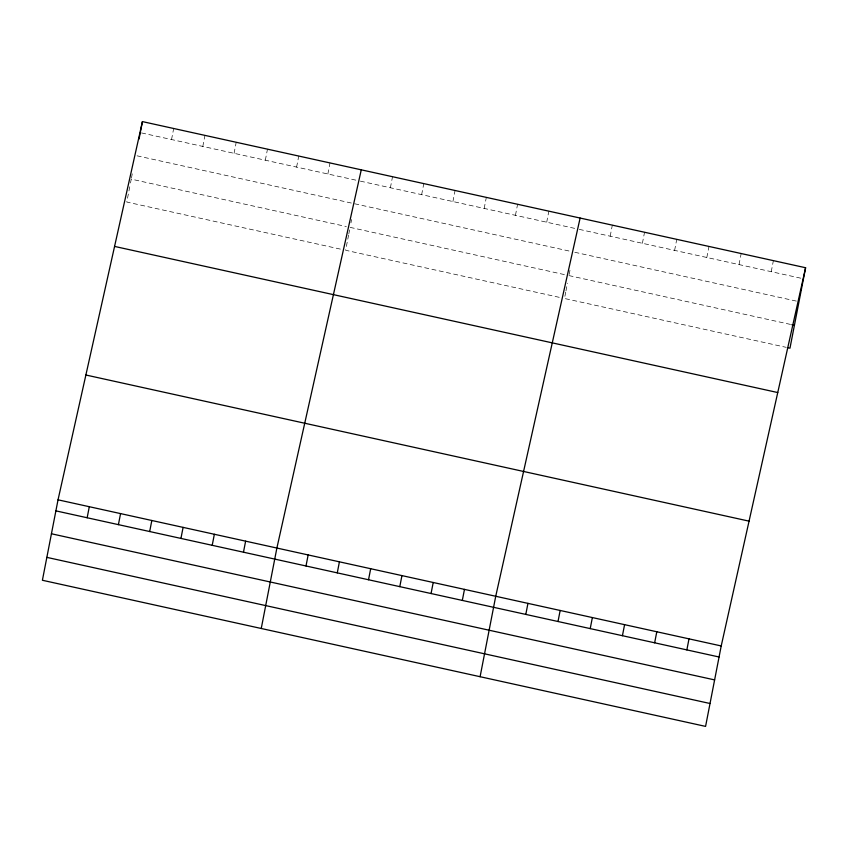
<?xml version="1.0" encoding="UTF-8"?>
<svg xmlns="http://www.w3.org/2000/svg" width="848" height="848" viewBox="0 0 848 848"><rect width="100%" height="100%" fill="white"/><g stroke="black" fill="none" stroke-linecap="round" stroke-linejoin="round"><path stroke-width="0.64" stroke-dasharray="4.24 3.18" d="M129.755 186.772L126.787 202.047L341.882 249.439M130.497 182.956L131.239 179.14L346.334 226.543M131.451 178.016L132.33 173.522M171.54 139.538L173.681 128.493M202.799 146.428L204.951 135.383M234.069 153.308L236.21 142.273M265.329 160.198L267.48 149.163M296.599 167.088L298.74 156.053M327.858 173.978L330.01 162.933M348.602 235.002L345.634 250.266L560.729 297.659M348.846 233.73L349.588 229.914M350.955 222.876L351.613 219.505M390.387 187.758L392.529 176.713M421.647 194.648L423.799 183.603M452.917 201.538L455.058 190.493M484.176 208.428L486.328 197.383M515.446 215.318L517.587 204.273M546.706 222.208L548.857 211.163M565.722 292.125L564.482 298.485L786.096 347.32M565.966 290.853L567.45 283.221M569.156 274.466L570.026 269.971M610.189 236.189L612.33 225.144M642.392 243.291L644.544 232.246M674.605 250.383L676.757 239.348M706.819 257.485L708.97 246.439M739.032 264.587L741.173 253.541M771.245 271.678L773.387 260.633M141.521 132.924L356.626 180.317M360.379 181.143L575.474 228.547M579.258 229.373L800.872 278.208M137.069 155.82L352.174 203.223M354.676 203.774L571.022 251.443M574.806 252.28L796.42 301.114M350.086 227.37L566.432 275.038M568.934 275.589L790.548 324.424"/><path stroke-width="1.27" d="M58.035 499.822L42.4 580.265L705.578 726.397L721.213 645.953L805.6 267.735L142.422 121.603L58.035 499.822L721.213 645.953M139.04 139.008L140.27 132.648M140.514 131.419L142.422 121.603M87.153 517.757L89.305 506.712M118.413 524.647L120.564 513.602M149.683 531.537L151.824 520.492M180.942 538.427L183.094 527.382M212.212 545.317L214.353 534.272M243.471 552.207L245.623 541.162M261.248 628.485L276.883 548.052L361.269 169.823M306.001 565.976L308.153 554.942M337.271 572.866L339.412 561.832M368.53 579.756L370.682 568.711M399.8 586.646L401.941 575.601M431.06 593.536L433.211 582.491M462.319 600.426L464.471 589.381M480.095 676.715L495.73 596.271L580.117 218.053M525.802 614.418L527.944 603.373M558.016 621.51L560.157 610.465M590.219 628.612L592.37 617.567M622.432 635.703L624.584 624.669M654.645 642.805L656.797 631.76M686.859 649.907L689 638.862M805.6 267.735L789.965 348.178L787.389 347.606M791.841 324.71L794.417 325.272M114.575 246.418L777.754 392.55M85.881 375.007L749.06 521.149M55.894 510.867L719.072 656.999M51.442 533.774L714.62 679.905M46.852 557.369L710.03 703.501"/></g></svg>
